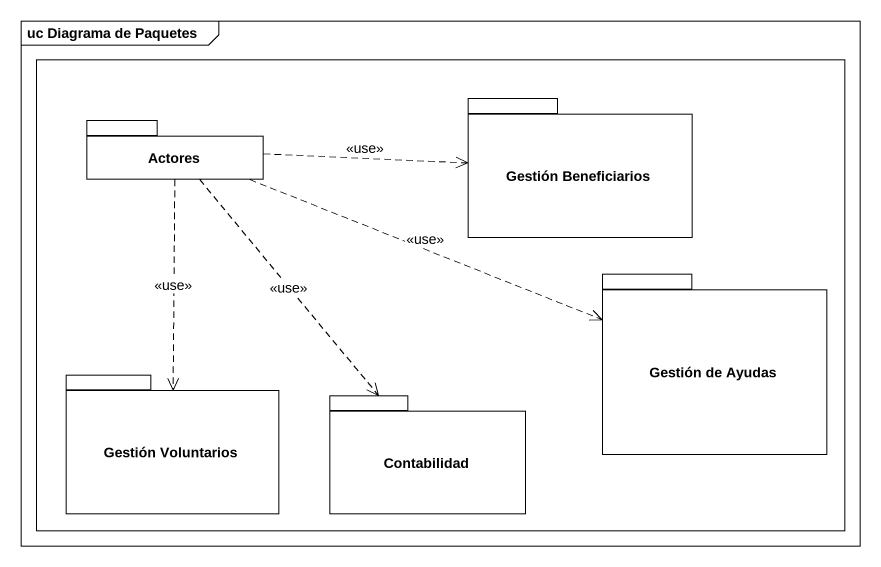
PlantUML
@startuml
mainframe uc Diagrama de Paquetes
rectangle " " as rectangle1 {
  package Actores {
  }
  package "Gestión Beneficiarios" as Gestión_Beneficiarios {
  }
  package "Gestión de Ayudas" as Gestión_de_Ayudas {
  }
  package "Gestión Voluntarios" as Gestión_Voluntarios {
  }
  package Contabilidad {
  }
}
Actores .right.> Gestión_Beneficiarios : <<use>>
Actores .right.> Gestión_de_Ayudas : <<use>>
Actores ..> Gestión_Voluntarios : <<use>>
Actores ..> Contabilidad : <<use>>
@enduml
